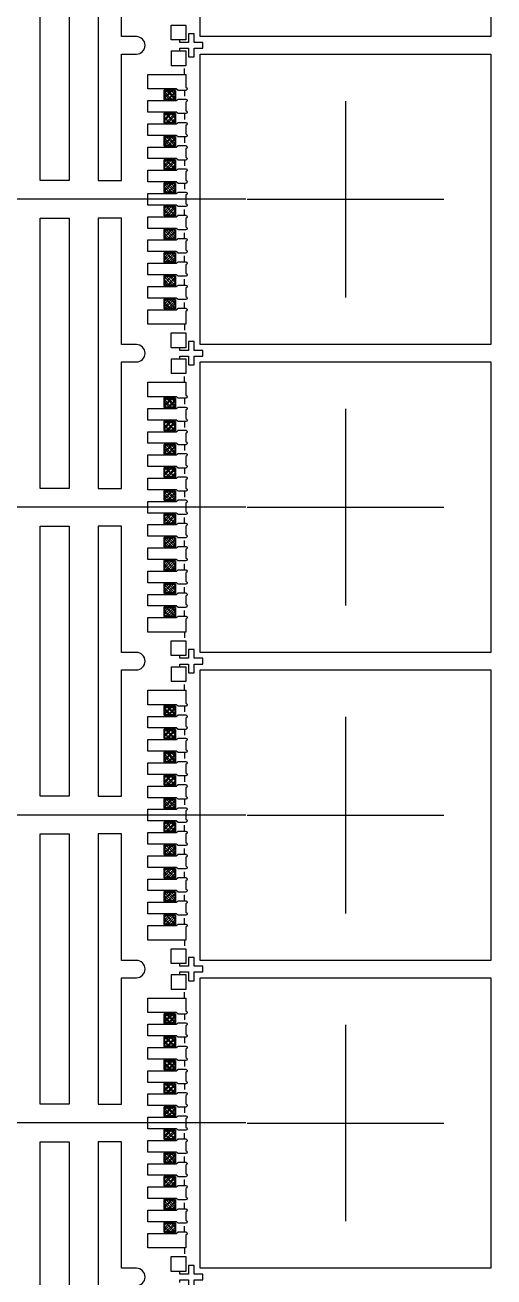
# Model space of a CAD drawing. Extents: x -140 to 3541, y -503 to -95.
# Drawn here: x 3205.05 to 3213.12, y -317.21 to -295.66 of the extents above; entities that cross this region are included whole.
import ezdxf

# ---------------------------------------------------------------- set-up
doc = ezdxf.new("R2010")
doc.units = 0
doc.header["$LTSCALE"] = 5
doc.header["$MEASUREMENT"] = 0
doc.header["$PDMODE"] = 3
doc.linetypes.add('CENTER', pattern=[2, 1.25, -0.25, 0.25, -0.25])
doc.linetypes.add('HIDDEN', pattern=[0.375, 0.25, -0.125])
doc.layers.get('0').update_dxf_attribs({"linetype": 'CONTINUOUS'})
doc.layers.get('Defpoints').update_dxf_attribs({"linetype": 'CONTINUOUS'})
for name, color, linetype in [('1', 7, 'CONTINUOUS'), ('1D', 4, 'CONTINUOUS'), ('center', 1, 'CONTINUOUS'), ('ETCH', 4, 'CONTINUOUS'), ('PKG', 2, 'CONTINUOUS'), ('PLATING', 3, 'CONTINUOUS'), ('标注', 4, 'CONTINUOUS')]:
    doc.layers.add(name, color=color, linetype=linetype)
doc.layers.add('标注线', color=3, linetype='CONTINUOUS', lineweight=18)
doc.styles.add('SIMPLEX', font='SIMPLEX')
doc.styles.add('宋体', font='')
doc.styles.get('宋体').set_extended_font_data('SimSun')
doc.dimstyles.new('副本Standard', dxfattribs={"dimtxt": 0.05, "dimasz": 0.05, "dimexe": 0.07, "dimexo": 0.07, "dimgap": 0.07, "dimtad": 1, "dimzin": 1, "dimdsep": 46, "dimtxsty": 'SIMPLEX', "dimcen": 0.1, "dimclrd": 256, "dimclre": 256, "dimclrt": 256, "dimadec": 0, "dimazin": 0, "dimtfac": 1, "dimtofl": 0, "dimtmove": 0, "dimatfit": 0, "dimfxl": 1, "dimlwd": -1, "dimlwe": -1, "dimarcsym": 0})

# ---------------------------------------------------------------- blocks, each defined once
blk = doc.blocks.new('*D93')
at = {"layer": 'Defpoints', "color": 0}
for p in [(3204.821, -274.423), (3198.555, -298.661), (3208.874, -298.661)]:
    blk.add_point(p, dxfattribs=at)
at = {"layer": '标注', "lineweight": 0}
blk.add_line((3208.849, -298.661), (3198.555, -298.661), dxfattribs=at)
at = {"layer": '标注', "lineweight": 0, "insert": (3196.438, -298.661), "char_height": 1, "attachment_point": 5, "style": '宋体'}
blk.add_mtext('24.238', dxfattribs=at)
blk = doc.blocks.new('*D94')
at = {"layer": 'Defpoints', "color": 0}
for p in [(3204.821, -274.423), (3198.555, -303.961), (3208.874, -303.961)]:
    blk.add_point(p, dxfattribs=at)
at = {"layer": '标注', "lineweight": 0}
blk.add_line((3208.849, -303.961), (3198.555, -303.961), dxfattribs=at)
at = {"layer": '标注', "lineweight": 0, "insert": (3196.438, -303.961), "char_height": 1, "attachment_point": 5, "style": '宋体'}
blk.add_mtext('29.538', dxfattribs=at)
blk = doc.blocks.new('*D95')
at = {"layer": 'Defpoints', "color": 0}
for p in [(3204.821, -274.423), (3198.555, -309.261), (3208.874, -309.261)]:
    blk.add_point(p, dxfattribs=at)
at = {"layer": '标注', "lineweight": 0}
blk.add_line((3208.849, -309.261), (3198.555, -309.261), dxfattribs=at)
at = {"layer": '标注', "lineweight": 0, "insert": (3196.444, -309.261), "char_height": 1, "attachment_point": 5, "style": '宋体'}
blk.add_mtext('34.838', dxfattribs=at)
blk = doc.blocks.new('*D96')
at = {"layer": 'Defpoints', "color": 0}
for p in [(3204.821, -274.423), (3198.555, -314.561), (3208.874, -314.561)]:
    blk.add_point(p, dxfattribs=at)
at = {"layer": '标注', "lineweight": 0}
blk.add_line((3208.849, -314.561), (3198.555, -314.561), dxfattribs=at)
at = {"layer": '标注', "lineweight": 0, "insert": (3196.427, -314.561), "char_height": 1, "attachment_point": 5, "style": '宋体'}
blk.add_mtext('40.138', dxfattribs=at)
blk = doc.blocks.new('*D97')
at = {"layer": 'Defpoints', "color": 0}
for p in [(3204.821, -274.423), (3198.555, -319.861), (3208.874, -319.861)]:
    blk.add_point(p, dxfattribs=at)
at = {"layer": '标注', "lineweight": 0}
blk.add_line((3208.849, -319.861), (3198.555, -319.861), dxfattribs=at)
at = {"layer": '标注', "lineweight": 0, "insert": (3196.427, -319.861), "char_height": 1, "attachment_point": 5, "style": '宋体'}
blk.add_mtext('45.438', dxfattribs=at)
blk = doc.blocks.new('*D98')
at = {"layer": 'Defpoints', "color": 0}
for p in [(3204.821, -274.423), (3198.555, -325.161), (3208.874, -325.161)]:
    blk.add_point(p, dxfattribs=at)
at = {"layer": '标注', "lineweight": 0}
blk.add_line((3208.849, -325.161), (3198.555, -325.161), dxfattribs=at)
at = {"layer": '标注', "lineweight": 0, "insert": (3196.444, -325.161), "char_height": 1, "attachment_point": 5, "style": '宋体'}
blk.add_mtext('50.738', dxfattribs=at)
blk = doc.blocks.new('*D99')
at = {"layer": 'Defpoints', "color": 0}
for p in [(3204.821, -274.423), (3198.555, -330.461), (3208.874, -330.461)]:
    blk.add_point(p, dxfattribs=at)
at = {"layer": '标注', "lineweight": 0}
blk.add_line((3208.849, -330.461), (3198.555, -330.461), dxfattribs=at)
at = {"layer": '标注', "lineweight": 0, "insert": (3196.444, -330.461), "char_height": 1, "attachment_point": 5, "style": '宋体'}
blk.add_mtext('56.038', dxfattribs=at)
blk = doc.blocks.new('*D110')
at = {"layer": 'Defpoints', "color": 0}
for p in [(3239.564, -274.423), (3204.814, -346.911), (3206.996, -355.134)]:
    blk.add_point(p, dxfattribs=at)
at = {"layer": '标注', "lineweight": 0}
for p, q in [((3204.814, -346.936), (3204.814, -351.134)), ((3204.814, -351.134), (3206.996, -353.134)), ((3206.996, -353.134), (3206.996, -355.134))]:
    blk.add_line(p, q, dxfattribs=at)
at = {"layer": '标注', "lineweight": 0, "insert": (3206.996, -357.251), "char_height": 1, "attachment_point": 5, "rotation": 90, "style": '宋体'}
blk.add_mtext('34.750', dxfattribs=at)
blk = doc.blocks.new('*D131')
at = {"layer": 'Defpoints', "color": 0}
for p in [(3204.821, -274.423), (3198.555, -349.399), (3232.802, -349.399)]:
    blk.add_point(p, dxfattribs=at)
at = {"layer": '标注', "lineweight": 0}
blk.add_line((3232.777, -349.399), (3198.555, -349.399), dxfattribs=at)
at = {"layer": '标注', "lineweight": 0, "insert": (3196.441, -349.399), "char_height": 1, "attachment_point": 5, "style": '宋体'}
blk.add_mtext('74.976', dxfattribs=at)
blk = doc.blocks.new('*D132')
at = {"layer": 'Defpoints', "color": 0}
for p in [(3204.821, -274.423), (3198.555, -335.761), (3208.874, -335.761)]:
    blk.add_point(p, dxfattribs=at)
at = {"layer": '标注', "lineweight": 0}
blk.add_line((3208.849, -335.761), (3198.555, -335.761), dxfattribs=at)
at = {"layer": '标注', "lineweight": 0, "insert": (3196.436, -335.761), "char_height": 1, "attachment_point": 5, "style": '宋体'}
blk.add_mtext('61.338', dxfattribs=at)
blk = doc.blocks.new('*U152')
at = {"layer": '标注线'}
h = blk.add_hatch(dxfattribs=at)
h.set_pattern_fill('ANSI37', color=256, scale=0.5)
h.set_pattern_definition([(45, (-3340.25684, 269.03637), (-0.0441941738, 0.0441941738), []), (135, (-3340.25684, 269.03637), (-0.0441941738, -0.0441941738), [])])
h.paths.add_polyline_path([(-0.075, -0.1), (-0.075, 0.1), (0.075, 0.1), (0.075, -0.1)])
at = {"layer": 'PLATING'}
blk.add_lwpolyline([(0.075, 0.1), (0.075, -0.1), (-0.075, -0.1), (-0.075, 0.1)], close=True, dxfattribs=at)
blk = doc.blocks.new('*U153')
at = {"layer": 'ETCH', "color": 0, "linetype": 'ByBlock', "lineweight": -2}
for p in [(0, 0), (0.4, 0), (0.8, 0), (1.2, 0), (1.6, 0), (2, 0), (2.4, 0), (2.8, 0), (3.2, 0), (3.6, 0)]:
    blk.add_blockref('*U152', p, dxfattribs=at)

msp = doc.modelspace()

# ---------------------------------------------------------------- hatches: boundary and pattern name
at = {"layer": '标注线', "lineweight": 0}
h = msp.add_hatch(dxfattribs=at)
h.set_pattern_fill('ANSI37', color=256, scale=0.5, angle=90)
h.set_pattern_definition([(45, (3476.58071, -3637.11819), (0.0441941738, -0.0441941738), []), (315, (3476.58071, -3637.11819), (-0.0441941738, -0.0441941738), [])])
h.paths.add_polyline_path([(3207.44434, -296.78635), (3207.44434, -296.93635), (3207.64434, -296.93635), (3207.64434, -296.78635)])
h = msp.add_hatch(dxfattribs=at)
h.set_pattern_fill('ANSI37', color=256, scale=0.5, angle=90)
h.set_pattern_definition([(45, (3476.58071, -3637.51819), (0.0441941738, -0.0441941738), []), (315, (3476.58071, -3637.51819), (-0.0441941738, -0.0441941738), [])])
h.paths.add_polyline_path([(3207.44434, -297.18635), (3207.44434, -297.33635), (3207.64434, -297.33635), (3207.64434, -297.18635)])
h = msp.add_hatch(dxfattribs=at)
h.set_pattern_fill('ANSI37', color=256, scale=0.5, angle=90)
h.set_pattern_definition([(45, (3476.58071, -3637.91819), (0.0441941738, -0.0441941738), []), (315, (3476.58071, -3637.91819), (-0.0441941738, -0.0441941738), [])])
h.paths.add_polyline_path([(3207.44434, -297.58635), (3207.44434, -297.73635), (3207.64434, -297.73635), (3207.64434, -297.58635)])
h = msp.add_hatch(dxfattribs=at)
h.set_pattern_fill('ANSI37', color=256, scale=0.5, angle=90)
h.set_pattern_definition([(45, (3476.58071, -3638.31819), (0.0441941738, -0.0441941738), []), (315, (3476.58071, -3638.31819), (-0.0441941738, -0.0441941738), [])])
h.paths.add_polyline_path([(3207.44434, -297.98635), (3207.44434, -298.13635), (3207.64434, -298.13635), (3207.64434, -297.98635)])
h = msp.add_hatch(dxfattribs=at)
h.set_pattern_fill('ANSI37', color=256, scale=0.5, angle=90)
h.set_pattern_definition([(45, (3476.58071, -3638.71819), (0.0441941738, -0.0441941738), []), (315, (3476.58071, -3638.71819), (-0.0441941738, -0.0441941738), [])])
h.paths.add_polyline_path([(3207.44434, -298.38635), (3207.44434, -298.53635), (3207.64434, -298.53635), (3207.64434, -298.38635)])
h = msp.add_hatch(dxfattribs=at)
h.set_pattern_fill('ANSI37', color=256, scale=0.5, angle=90)
h.set_pattern_definition([(45, (3476.58071, -3639.11819), (0.0441941738, -0.0441941738), []), (315, (3476.58071, -3639.11819), (-0.0441941738, -0.0441941738), [])])
h.paths.add_polyline_path([(3207.44434, -298.78635), (3207.44434, -298.93635), (3207.64434, -298.93635), (3207.64434, -298.78635)])
h = msp.add_hatch(dxfattribs=at)
h.set_pattern_fill('ANSI37', color=256, scale=0.5, angle=90)
h.set_pattern_definition([(45, (3476.58071, -3639.51819), (0.0441941738, -0.0441941738), []), (315, (3476.58071, -3639.51819), (-0.0441941738, -0.0441941738), [])])
h.paths.add_polyline_path([(3207.44434, -299.18635), (3207.44434, -299.33635), (3207.64434, -299.33635), (3207.64434, -299.18635)])
h = msp.add_hatch(dxfattribs=at)
h.set_pattern_fill('ANSI37', color=256, scale=0.5, angle=90)
h.set_pattern_definition([(45, (3476.58071, -3639.91819), (0.0441941738, -0.0441941738), []), (315, (3476.58071, -3639.91819), (-0.0441941738, -0.0441941738), [])])
h.paths.add_polyline_path([(3207.44434, -299.58635), (3207.44434, -299.73635), (3207.64434, -299.73635), (3207.64434, -299.58635)])
h = msp.add_hatch(dxfattribs=at)
h.set_pattern_fill('ANSI37', color=256, scale=0.5, angle=90)
h.set_pattern_definition([(45, (3476.58071, -3640.31819), (0.0441941738, -0.0441941738), []), (315, (3476.58071, -3640.31819), (-0.0441941738, -0.0441941738), [])])
h.paths.add_polyline_path([(3207.44434, -299.98635), (3207.44434, -300.13635), (3207.64434, -300.13635), (3207.64434, -299.98635)])
h = msp.add_hatch(dxfattribs=at)
h.set_pattern_fill('ANSI37', color=256, scale=0.5, angle=90)
h.set_pattern_definition([(45, (3476.58071, -3640.71819), (0.0441941738, -0.0441941738), []), (315, (3476.58071, -3640.71819), (-0.0441941738, -0.0441941738), [])])
h.paths.add_polyline_path([(3207.44434, -300.38635), (3207.44434, -300.53635), (3207.64434, -300.53635), (3207.64434, -300.38635)])
h = msp.add_hatch(dxfattribs=at)
h.set_pattern_fill('ANSI37', color=256, scale=0.5, angle=90)
h.set_pattern_definition([(45, (3476.58071, -3642.41819), (0.0441941738, -0.0441941738), []), (315, (3476.58071, -3642.41819), (-0.0441941738, -0.0441941738), [])])
h.paths.add_polyline_path([(3207.44434, -302.08635), (3207.44434, -302.23635), (3207.64434, -302.23635), (3207.64434, -302.08635)])
h = msp.add_hatch(dxfattribs=at)
h.set_pattern_fill('ANSI37', color=256, scale=0.5, angle=90)
h.set_pattern_definition([(45, (3476.58071, -3642.81819), (0.0441941738, -0.0441941738), []), (315, (3476.58071, -3642.81819), (-0.0441941738, -0.0441941738), [])])
h.paths.add_polyline_path([(3207.44434, -302.48635), (3207.44434, -302.63635), (3207.64434, -302.63635), (3207.64434, -302.48635)])
h = msp.add_hatch(dxfattribs=at)
h.set_pattern_fill('ANSI37', color=256, scale=0.5, angle=90)
h.set_pattern_definition([(45, (3476.58071, -3643.21819), (0.0441941738, -0.0441941738), []), (315, (3476.58071, -3643.21819), (-0.0441941738, -0.0441941738), [])])
h.paths.add_polyline_path([(3207.44434, -302.88635), (3207.44434, -303.03635), (3207.64434, -303.03635), (3207.64434, -302.88635)])
h = msp.add_hatch(dxfattribs=at)
h.set_pattern_fill('ANSI37', color=256, scale=0.5, angle=90)
h.set_pattern_definition([(45, (3476.58071, -3643.61819), (0.0441941738, -0.0441941738), []), (315, (3476.58071, -3643.61819), (-0.0441941738, -0.0441941738), [])])
h.paths.add_polyline_path([(3207.44434, -303.28635), (3207.44434, -303.43635), (3207.64434, -303.43635), (3207.64434, -303.28635)])
h = msp.add_hatch(dxfattribs=at)
h.set_pattern_fill('ANSI37', color=256, scale=0.5, angle=90)
h.set_pattern_definition([(45, (3476.58071, -3644.01819), (0.0441941738, -0.0441941738), []), (315, (3476.58071, -3644.01819), (-0.0441941738, -0.0441941738), [])])
h.paths.add_polyline_path([(3207.44434, -303.68635), (3207.44434, -303.83635), (3207.64434, -303.83635), (3207.64434, -303.68635)])
h = msp.add_hatch(dxfattribs=at)
h.set_pattern_fill('ANSI37', color=256, scale=0.5, angle=90)
h.set_pattern_definition([(45, (3476.58071, -3644.41819), (0.0441941738, -0.0441941738), []), (315, (3476.58071, -3644.41819), (-0.0441941738, -0.0441941738), [])])
h.paths.add_polyline_path([(3207.44434, -304.08635), (3207.44434, -304.23635), (3207.64434, -304.23635), (3207.64434, -304.08635)])
h = msp.add_hatch(dxfattribs=at)
h.set_pattern_fill('ANSI37', color=256, scale=0.5, angle=90)
h.set_pattern_definition([(45, (3476.58071, -3644.81819), (0.0441941738, -0.0441941738), []), (315, (3476.58071, -3644.81819), (-0.0441941738, -0.0441941738), [])])
h.paths.add_polyline_path([(3207.44434, -304.48635), (3207.44434, -304.63635), (3207.64434, -304.63635), (3207.64434, -304.48635)])
h = msp.add_hatch(dxfattribs=at)
h.set_pattern_fill('ANSI37', color=256, scale=0.5, angle=90)
h.set_pattern_definition([(45, (3476.58071, -3645.21819), (0.0441941738, -0.0441941738), []), (315, (3476.58071, -3645.21819), (-0.0441941738, -0.0441941738), [])])
h.paths.add_polyline_path([(3207.44434, -304.88635), (3207.44434, -305.03635), (3207.64434, -305.03635), (3207.64434, -304.88635)])
h = msp.add_hatch(dxfattribs=at)
h.set_pattern_fill('ANSI37', color=256, scale=0.5, angle=90)
h.set_pattern_definition([(45, (3476.58071, -3645.61819), (0.0441941738, -0.0441941738), []), (315, (3476.58071, -3645.61819), (-0.0441941738, -0.0441941738), [])])
h.paths.add_polyline_path([(3207.44434, -305.28635), (3207.44434, -305.43635), (3207.64434, -305.43635), (3207.64434, -305.28635)])
h = msp.add_hatch(dxfattribs=at)
h.set_pattern_fill('ANSI37', color=256, scale=0.5, angle=90)
h.set_pattern_definition([(45, (3476.58071, -3646.01819), (0.0441941738, -0.0441941738), []), (315, (3476.58071, -3646.01819), (-0.0441941738, -0.0441941738), [])])
h.paths.add_polyline_path([(3207.44434, -305.68635), (3207.44434, -305.83635), (3207.64434, -305.83635), (3207.64434, -305.68635)])
h = msp.add_hatch(dxfattribs=at)
h.set_pattern_fill('ANSI37', color=256, scale=0.5, angle=90)
h.set_pattern_definition([(45, (3476.58071, -3647.71819), (0.0441941738, -0.0441941738), []), (315, (3476.58071, -3647.71819), (-0.0441941738, -0.0441941738), [])])
h.paths.add_polyline_path([(3207.44434, -307.38635), (3207.44434, -307.53635), (3207.64434, -307.53635), (3207.64434, -307.38635)])
h = msp.add_hatch(dxfattribs=at)
h.set_pattern_fill('ANSI37', color=256, scale=0.5, angle=90)
h.set_pattern_definition([(45, (3476.58071, -3648.11819), (0.0441941738, -0.0441941738), []), (315, (3476.58071, -3648.11819), (-0.0441941738, -0.0441941738), [])])
h.paths.add_polyline_path([(3207.44434, -307.78635), (3207.44434, -307.93635), (3207.64434, -307.93635), (3207.64434, -307.78635)])
h = msp.add_hatch(dxfattribs=at)
h.set_pattern_fill('ANSI37', color=256, scale=0.5, angle=90)
h.set_pattern_definition([(45, (3476.58071, -3648.51819), (0.0441941738, -0.0441941738), []), (315, (3476.58071, -3648.51819), (-0.0441941738, -0.0441941738), [])])
h.paths.add_polyline_path([(3207.44434, -308.18635), (3207.44434, -308.33635), (3207.64434, -308.33635), (3207.64434, -308.18635)])
h = msp.add_hatch(dxfattribs=at)
h.set_pattern_fill('ANSI37', color=256, scale=0.5, angle=90)
h.set_pattern_definition([(45, (3476.58071, -3648.91819), (0.0441941738, -0.0441941738), []), (315, (3476.58071, -3648.91819), (-0.0441941738, -0.0441941738), [])])
h.paths.add_polyline_path([(3207.44434, -308.58635), (3207.44434, -308.73635), (3207.64434, -308.73635), (3207.64434, -308.58635)])
h = msp.add_hatch(dxfattribs=at)
h.set_pattern_fill('ANSI37', color=256, scale=0.5, angle=90)
h.set_pattern_definition([(45, (3476.58071, -3649.31819), (0.0441941738, -0.0441941738), []), (315, (3476.58071, -3649.31819), (-0.0441941738, -0.0441941738), [])])
h.paths.add_polyline_path([(3207.44434, -308.98635), (3207.44434, -309.13635), (3207.64434, -309.13635), (3207.64434, -308.98635)])
h = msp.add_hatch(dxfattribs=at)
h.set_pattern_fill('ANSI37', color=256, scale=0.5, angle=90)
h.set_pattern_definition([(45, (3476.58071, -3649.71819), (0.0441941738, -0.0441941738), []), (315, (3476.58071, -3649.71819), (-0.0441941738, -0.0441941738), [])])
h.paths.add_polyline_path([(3207.44434, -309.38635), (3207.44434, -309.53635), (3207.64434, -309.53635), (3207.64434, -309.38635)])
h = msp.add_hatch(dxfattribs=at)
h.set_pattern_fill('ANSI37', color=256, scale=0.5, angle=90)
h.set_pattern_definition([(45, (3476.58071, -3650.11819), (0.0441941738, -0.0441941738), []), (315, (3476.58071, -3650.11819), (-0.0441941738, -0.0441941738), [])])
h.paths.add_polyline_path([(3207.44434, -309.78635), (3207.44434, -309.93635), (3207.64434, -309.93635), (3207.64434, -309.78635)])
h = msp.add_hatch(dxfattribs=at)
h.set_pattern_fill('ANSI37', color=256, scale=0.5, angle=90)
h.set_pattern_definition([(45, (3476.58071, -3650.51819), (0.0441941738, -0.0441941738), []), (315, (3476.58071, -3650.51819), (-0.0441941738, -0.0441941738), [])])
h.paths.add_polyline_path([(3207.44434, -310.18635), (3207.44434, -310.33635), (3207.64434, -310.33635), (3207.64434, -310.18635)])
h = msp.add_hatch(dxfattribs=at)
h.set_pattern_fill('ANSI37', color=256, scale=0.5, angle=90)
h.set_pattern_definition([(45, (3476.58071, -3650.91819), (0.0441941738, -0.0441941738), []), (315, (3476.58071, -3650.91819), (-0.0441941738, -0.0441941738), [])])
h.paths.add_polyline_path([(3207.44434, -310.58635), (3207.44434, -310.73635), (3207.64434, -310.73635), (3207.64434, -310.58635)])
h = msp.add_hatch(dxfattribs=at)
h.set_pattern_fill('ANSI37', color=256, scale=0.5, angle=90)
h.set_pattern_definition([(45, (3476.58071, -3651.31819), (0.0441941738, -0.0441941738), []), (315, (3476.58071, -3651.31819), (-0.0441941738, -0.0441941738), [])])
h.paths.add_polyline_path([(3207.44434, -310.98635), (3207.44434, -311.13635), (3207.64434, -311.13635), (3207.64434, -310.98635)])
h = msp.add_hatch(dxfattribs=at)
h.set_pattern_fill('ANSI37', color=256, scale=0.5, angle=90)
h.set_pattern_definition([(45, (3476.58071, -3653.01819), (0.0441941738, -0.0441941738), []), (315, (3476.58071, -3653.01819), (-0.0441941738, -0.0441941738), [])])
h.paths.add_polyline_path([(3207.44434, -312.68635), (3207.44434, -312.83635), (3207.64434, -312.83635), (3207.64434, -312.68635)])
h = msp.add_hatch(dxfattribs=at)
h.set_pattern_fill('ANSI37', color=256, scale=0.5, angle=90)
h.set_pattern_definition([(45, (3476.58071, -3653.41819), (0.0441941738, -0.0441941738), []), (315, (3476.58071, -3653.41819), (-0.0441941738, -0.0441941738), [])])
h.paths.add_polyline_path([(3207.44434, -313.08635), (3207.44434, -313.23635), (3207.64434, -313.23635), (3207.64434, -313.08635)])
h = msp.add_hatch(dxfattribs=at)
h.set_pattern_fill('ANSI37', color=256, scale=0.5, angle=90)
h.set_pattern_definition([(45, (3476.58071, -3653.81819), (0.0441941738, -0.0441941738), []), (315, (3476.58071, -3653.81819), (-0.0441941738, -0.0441941738), [])])
h.paths.add_polyline_path([(3207.44434, -313.48635), (3207.44434, -313.63635), (3207.64434, -313.63635), (3207.64434, -313.48635)])
h = msp.add_hatch(dxfattribs=at)
h.set_pattern_fill('ANSI37', color=256, scale=0.5, angle=90)
h.set_pattern_definition([(45, (3476.58071, -3654.21819), (0.0441941738, -0.0441941738), []), (315, (3476.58071, -3654.21819), (-0.0441941738, -0.0441941738), [])])
h.paths.add_polyline_path([(3207.44434, -313.88635), (3207.44434, -314.03635), (3207.64434, -314.03635), (3207.64434, -313.88635)])
h = msp.add_hatch(dxfattribs=at)
h.set_pattern_fill('ANSI37', color=256, scale=0.5, angle=90)
h.set_pattern_definition([(45, (3476.58071, -3654.61819), (0.0441941738, -0.0441941738), []), (315, (3476.58071, -3654.61819), (-0.0441941738, -0.0441941738), [])])
h.paths.add_polyline_path([(3207.44434, -314.28635), (3207.44434, -314.43635), (3207.64434, -314.43635), (3207.64434, -314.28635)])
h = msp.add_hatch(dxfattribs=at)
h.set_pattern_fill('ANSI37', color=256, scale=0.5, angle=90)
h.set_pattern_definition([(45, (3476.58071, -3655.01819), (0.0441941738, -0.0441941738), []), (315, (3476.58071, -3655.01819), (-0.0441941738, -0.0441941738), [])])
h.paths.add_polyline_path([(3207.44434, -314.68635), (3207.44434, -314.83635), (3207.64434, -314.83635), (3207.64434, -314.68635)])
h = msp.add_hatch(dxfattribs=at)
h.set_pattern_fill('ANSI37', color=256, scale=0.5, angle=90)
h.set_pattern_definition([(45, (3476.58071, -3655.41819), (0.0441941738, -0.0441941738), []), (315, (3476.58071, -3655.41819), (-0.0441941738, -0.0441941738), [])])
h.paths.add_polyline_path([(3207.44434, -315.08635), (3207.44434, -315.23635), (3207.64434, -315.23635), (3207.64434, -315.08635)])
h = msp.add_hatch(dxfattribs=at)
h.set_pattern_fill('ANSI37', color=256, scale=0.5, angle=90)
h.set_pattern_definition([(45, (3476.58071, -3655.81819), (0.0441941738, -0.0441941738), []), (315, (3476.58071, -3655.81819), (-0.0441941738, -0.0441941738), [])])
h.paths.add_polyline_path([(3207.44434, -315.48635), (3207.44434, -315.63635), (3207.64434, -315.63635), (3207.64434, -315.48635)])
h = msp.add_hatch(dxfattribs=at)
h.set_pattern_fill('ANSI37', color=256, scale=0.5, angle=90)
h.set_pattern_definition([(45, (3476.58071, -3656.21819), (0.0441941738, -0.0441941738), []), (315, (3476.58071, -3656.21819), (-0.0441941738, -0.0441941738), [])])
h.paths.add_polyline_path([(3207.44434, -315.88635), (3207.44434, -316.03635), (3207.64434, -316.03635), (3207.64434, -315.88635)])
h = msp.add_hatch(dxfattribs=at)
h.set_pattern_fill('ANSI37', color=256, scale=0.5, angle=90)
h.set_pattern_definition([(45, (3476.58071, -3656.61819), (0.0441941738, -0.0441941738), []), (315, (3476.58071, -3656.61819), (-0.0441941738, -0.0441941738), [])])
h.paths.add_polyline_path([(3207.44434, -316.28635), (3207.44434, -316.43635), (3207.64434, -316.43635), (3207.64434, -316.28635)])

# ---------------------------------------------------------------- linework, layer by layer
at = {"lineweight": 0}
for points in [[(3205.31434, -293.68635), (3205.81434, -293.68635), (3205.81434, -298.33635), (3205.31434, -298.33635)], [(3205.31434, -298.98635), (3205.81434, -298.98635), (3205.81434, -303.63635), (3205.31434, -303.63635)], [(3205.31434, -304.28635), (3205.81434, -304.28635), (3205.81434, -308.93635), (3205.31434, -308.93635)], [(3205.31434, -309.58635), (3205.81434, -309.58635), (3205.81434, -314.23635), (3205.31434, -314.23635)], [(3205.31434, -314.88635), (3205.81434, -314.88635), (3205.81434, -319.53635), (3205.31434, -319.53635)]]:
    msp.add_lwpolyline(points, close=True, dxfattribs=at)
for points in [[(3206.96934, -296.16135, 1), (3206.96934, -295.86135), (3206.71434, -295.86135), (3206.71434, -293.68635), (3206.31434, -293.68635), (3206.31434, -298.33635), (3206.71434, -298.33635), (3206.71434, -296.16135)], [(3206.96934, -301.46135, 1), (3206.96934, -301.16135), (3206.71434, -301.16135), (3206.71434, -298.98635), (3206.31434, -298.98635), (3206.31434, -303.63635), (3206.71434, -303.63635), (3206.71434, -301.46135)], [(3206.96934, -306.76135, 1), (3206.96934, -306.46135), (3206.71434, -306.46135), (3206.71434, -304.28635), (3206.31434, -304.28635), (3206.31434, -308.93635), (3206.71434, -308.93635), (3206.71434, -306.76135)], [(3206.96934, -312.06135, 1), (3206.96934, -311.76135), (3206.71434, -311.76135), (3206.71434, -309.58635), (3206.31434, -309.58635), (3206.31434, -314.23635), (3206.71434, -314.23635), (3206.71434, -312.06135)], [(3206.96934, -317.36135, 1), (3206.96934, -317.06135), (3206.71434, -317.06135), (3206.71434, -314.88635), (3206.31434, -314.88635), (3206.31434, -319.53635), (3206.71434, -319.53635), (3206.71434, -317.36135)]]:
    msp.add_lwpolyline(points, format="xyb", close=True, dxfattribs=at)
at = {"layer": '1', "linetype": 'Continuous', "lineweight": 0}
for p, q in [((3207.56434, -295.91635), (3207.56434, -295.66135)), ((3207.56434, -296.10635), (3207.56434, -296.36135)), ((3207.56434, -301.21635), (3207.56434, -300.96135)), ((3207.56434, -301.40635), (3207.56434, -301.66135)), ((3207.56434, -306.51635), (3207.56434, -306.26135)), ((3207.56434, -306.70635), (3207.56434, -306.96135)), ((3207.56434, -311.81635), (3207.56434, -311.56135)), ((3207.56434, -312.00635), (3207.56434, -312.26135)), ((3207.56434, -317.11635), (3207.56434, -316.86135))]:
    msp.add_line(p, q, dxfattribs=at)
at = {"layer": '1', "lineweight": 0}
for points in [[(3207.56434, -295.66135), (3207.81934, -295.66135), (3207.81934, -295.91635), (3207.56434, -295.91635)], [(3207.56434, -296.10635), (3207.81934, -296.10635), (3207.81934, -296.36135), (3207.56434, -296.36135)], [(3207.56434, -300.96135), (3207.81934, -300.96135), (3207.81934, -301.21635), (3207.56434, -301.21635)], [(3207.56434, -301.40635), (3207.81934, -301.40635), (3207.81934, -301.66135), (3207.56434, -301.66135)], [(3207.56434, -306.26135), (3207.81934, -306.26135), (3207.81934, -306.51635), (3207.56434, -306.51635)], [(3207.56434, -306.70635), (3207.81934, -306.70635), (3207.81934, -306.96135), (3207.56434, -306.96135)], [(3207.56434, -311.56135), (3207.81934, -311.56135), (3207.81934, -311.81635), (3207.56434, -311.81635)], [(3207.56434, -312.00635), (3207.81934, -312.00635), (3207.81934, -312.26135), (3207.56434, -312.26135)], [(3207.56434, -316.86135), (3207.81934, -316.86135), (3207.81934, -317.11635), (3207.56434, -317.11635)]]:
    msp.add_lwpolyline(points, dxfattribs=at)
at = {"layer": '1', "linetype": 'Continuous', "lineweight": 0}
for points in [[(3207.16434, -296.51135), (3207.81934, -296.51135), (3207.81934, -296.73649, -0.92662528), (3207.81934, -296.78635), (3207.68934, -296.78635), (3207.65184, -296.76135), (3207.16434, -296.76135)], [(3207.16434, -297.36135), (3207.65184, -297.36135), (3207.68934, -297.33635), (3207.81934, -297.33635, -0.92662528), (3207.81934, -297.3862), (3207.81934, -297.53649, -0.92662528), (3207.81934, -297.58635), (3207.68934, -297.58635), (3207.65184, -297.56135), (3207.16434, -297.56135)], [(3207.16434, -297.76135), (3207.65184, -297.76135), (3207.68934, -297.73635), (3207.81934, -297.73635, -0.92662528), (3207.81934, -297.7862), (3207.81934, -297.93649, -0.92662528), (3207.81934, -297.98635), (3207.68934, -297.98635), (3207.65184, -297.96135), (3207.16434, -297.96135)], [(3207.16434, -298.16135), (3207.65184, -298.16135), (3207.68934, -298.13635), (3207.81934, -298.13635, -0.92662528), (3207.81934, -298.1862), (3207.81934, -298.33649, -0.92662528), (3207.81934, -298.38635), (3207.68934, -298.38635), (3207.65184, -298.36135), (3207.16434, -298.36135)], [(3207.16434, -298.56135), (3207.65184, -298.56135), (3207.68934, -298.53635), (3207.81934, -298.53635, -0.92662528), (3207.81934, -298.5862), (3207.81934, -298.73649, -0.92662528), (3207.81934, -298.78635), (3207.68934, -298.78635), (3207.65184, -298.76135), (3207.16434, -298.76135)], [(3207.16434, -299.36135), (3207.65184, -299.36135), (3207.68934, -299.33635), (3207.81934, -299.33635, -0.92662528), (3207.81934, -299.3862), (3207.81934, -299.53649, -0.92662528), (3207.81934, -299.58635), (3207.68934, -299.58635), (3207.65184, -299.56135), (3207.16434, -299.56135)], [(3207.16434, -299.76135), (3207.65184, -299.76135), (3207.68934, -299.73635), (3207.81934, -299.73635, -0.92662528), (3207.81934, -299.7862), (3207.81934, -299.93649, -0.92662528), (3207.81934, -299.98635), (3207.68934, -299.98635), (3207.65184, -299.96135), (3207.16434, -299.96135), (3207.16434, -299.78638)], [(3207.68934, -300.13635), (3207.81934, -300.13635, -0.92662528), (3207.81934, -300.1862), (3207.81934, -300.33649, -0.92662528), (3207.81934, -300.38635), (3207.68934, -300.38635), (3207.65184, -300.36135), (3207.16434, -300.36135), (3207.16434, -300.16135), (3207.65184, -300.16135)], [(3207.16434, -300.81135), (3207.16434, -300.56135), (3207.65184, -300.56135), (3207.68934, -300.53635), (3207.81934, -300.53635, -0.92662528), (3207.81934, -300.5862), (3207.81934, -300.81135)], [(3207.16434, -301.81135), (3207.81934, -301.81135), (3207.81934, -302.03649, -0.92662528), (3207.81934, -302.08635), (3207.68934, -302.08635), (3207.65184, -302.06135), (3207.16434, -302.06135)], [(3207.16434, -302.66135), (3207.65184, -302.66135), (3207.68934, -302.63635), (3207.81934, -302.63635, -0.92662528), (3207.81934, -302.6862), (3207.81934, -302.83649, -0.92662528), (3207.81934, -302.88635), (3207.68934, -302.88635), (3207.65184, -302.86135), (3207.16434, -302.86135)], [(3207.16434, -303.06135), (3207.65184, -303.06135), (3207.68934, -303.03635), (3207.81934, -303.03635, -0.92662528), (3207.81934, -303.0862), (3207.81934, -303.23649, -0.92662528), (3207.81934, -303.28635), (3207.68934, -303.28635), (3207.65184, -303.26135), (3207.16434, -303.26135)], [(3207.16434, -303.46135), (3207.65184, -303.46135), (3207.68934, -303.43635), (3207.81934, -303.43635, -0.92662528), (3207.81934, -303.4862), (3207.81934, -303.63649, -0.92662528), (3207.81934, -303.68635), (3207.68934, -303.68635), (3207.65184, -303.66135), (3207.16434, -303.66135)], [(3207.16434, -303.86135), (3207.65184, -303.86135), (3207.68934, -303.83635), (3207.81934, -303.83635, -0.92662528), (3207.81934, -303.8862), (3207.81934, -304.03649, -0.92662528), (3207.81934, -304.08635), (3207.68934, -304.08635), (3207.65184, -304.06135), (3207.16434, -304.06135)], [(3207.16434, -304.66135), (3207.65184, -304.66135), (3207.68934, -304.63635), (3207.81934, -304.63635, -0.92662528), (3207.81934, -304.6862), (3207.81934, -304.83649, -0.92662528), (3207.81934, -304.88635), (3207.68934, -304.88635), (3207.65184, -304.86135), (3207.16434, -304.86135)], [(3207.16434, -305.06135), (3207.65184, -305.06135), (3207.68934, -305.03635), (3207.81934, -305.03635, -0.92662528), (3207.81934, -305.0862), (3207.81934, -305.23649, -0.92662528), (3207.81934, -305.28635), (3207.68934, -305.28635), (3207.65184, -305.26135), (3207.16434, -305.26135), (3207.16434, -305.08638)], [(3207.68934, -305.43635), (3207.81934, -305.43635, -0.92662528), (3207.81934, -305.4862), (3207.81934, -305.63649, -0.92662528), (3207.81934, -305.68635), (3207.68934, -305.68635), (3207.65184, -305.66135), (3207.16434, -305.66135), (3207.16434, -305.46135), (3207.65184, -305.46135)], [(3207.16434, -306.11135), (3207.16434, -305.86135), (3207.65184, -305.86135), (3207.68934, -305.83635), (3207.81934, -305.83635, -0.92662528), (3207.81934, -305.8862), (3207.81934, -306.11135)], [(3207.16434, -307.11135), (3207.81934, -307.11135), (3207.81934, -307.33649, -0.92662528), (3207.81934, -307.38635), (3207.68934, -307.38635), (3207.65184, -307.36135), (3207.16434, -307.36135)], [(3207.16434, -307.96135), (3207.65184, -307.96135), (3207.68934, -307.93635), (3207.81934, -307.93635, -0.92662528), (3207.81934, -307.9862), (3207.81934, -308.13649, -0.92662528), (3207.81934, -308.18635), (3207.68934, -308.18635), (3207.65184, -308.16135), (3207.16434, -308.16135)], [(3207.16434, -308.36135), (3207.65184, -308.36135), (3207.68934, -308.33635), (3207.81934, -308.33635, -0.92662528), (3207.81934, -308.3862), (3207.81934, -308.53649, -0.92662528), (3207.81934, -308.58635), (3207.68934, -308.58635), (3207.65184, -308.56135), (3207.16434, -308.56135)], [(3207.16434, -308.76135), (3207.65184, -308.76135), (3207.68934, -308.73635), (3207.81934, -308.73635, -0.92662528), (3207.81934, -308.7862), (3207.81934, -308.93649, -0.92662528), (3207.81934, -308.98635), (3207.68934, -308.98635), (3207.65184, -308.96135), (3207.16434, -308.96135)], [(3207.16434, -309.16135), (3207.65184, -309.16135), (3207.68934, -309.13635), (3207.81934, -309.13635, -0.92662528), (3207.81934, -309.1862), (3207.81934, -309.33649, -0.92662528), (3207.81934, -309.38635), (3207.68934, -309.38635), (3207.65184, -309.36135), (3207.16434, -309.36135)], [(3207.16434, -309.96135), (3207.65184, -309.96135), (3207.68934, -309.93635), (3207.81934, -309.93635, -0.92662528), (3207.81934, -309.9862), (3207.81934, -310.13649, -0.92662528), (3207.81934, -310.18635), (3207.68934, -310.18635), (3207.65184, -310.16135), (3207.16434, -310.16135)], [(3207.16434, -310.36135), (3207.65184, -310.36135), (3207.68934, -310.33635), (3207.81934, -310.33635, -0.92662528), (3207.81934, -310.3862), (3207.81934, -310.53649, -0.92662528), (3207.81934, -310.58635), (3207.68934, -310.58635), (3207.65184, -310.56135), (3207.16434, -310.56135), (3207.16434, -310.38638)], [(3207.68934, -310.73635), (3207.81934, -310.73635, -0.92662528), (3207.81934, -310.7862), (3207.81934, -310.93649, -0.92662528), (3207.81934, -310.98635), (3207.68934, -310.98635), (3207.65184, -310.96135), (3207.16434, -310.96135), (3207.16434, -310.76135), (3207.65184, -310.76135)], [(3207.16434, -311.41135), (3207.16434, -311.16135), (3207.65184, -311.16135), (3207.68934, -311.13635), (3207.81934, -311.13635, -0.92662528), (3207.81934, -311.1862), (3207.81934, -311.41135)], [(3207.16434, -312.41135), (3207.81934, -312.41135), (3207.81934, -312.63649, -0.92662528), (3207.81934, -312.68635), (3207.68934, -312.68635), (3207.65184, -312.66135), (3207.16434, -312.66135)], [(3207.16434, -313.26135), (3207.65184, -313.26135), (3207.68934, -313.23635), (3207.81934, -313.23635, -0.92662528), (3207.81934, -313.2862), (3207.81934, -313.43649, -0.92662528), (3207.81934, -313.48635), (3207.68934, -313.48635), (3207.65184, -313.46135), (3207.16434, -313.46135)], [(3207.16434, -313.66135), (3207.65184, -313.66135), (3207.68934, -313.63635), (3207.81934, -313.63635, -0.92662528), (3207.81934, -313.6862), (3207.81934, -313.83649, -0.92662528), (3207.81934, -313.88635), (3207.68934, -313.88635), (3207.65184, -313.86135), (3207.16434, -313.86135)], [(3207.16434, -314.06135), (3207.65184, -314.06135), (3207.68934, -314.03635), (3207.81934, -314.03635, -0.92662528), (3207.81934, -314.0862), (3207.81934, -314.23649, -0.92662528), (3207.81934, -314.28635), (3207.68934, -314.28635), (3207.65184, -314.26135), (3207.16434, -314.26135)], [(3207.16434, -314.46135), (3207.65184, -314.46135), (3207.68934, -314.43635), (3207.81934, -314.43635, -0.92662528), (3207.81934, -314.4862), (3207.81934, -314.63649, -0.92662528), (3207.81934, -314.68635), (3207.68934, -314.68635), (3207.65184, -314.66135), (3207.16434, -314.66135)], [(3207.16434, -315.26135), (3207.65184, -315.26135), (3207.68934, -315.23635), (3207.81934, -315.23635, -0.92662528), (3207.81934, -315.2862), (3207.81934, -315.43649, -0.92662528), (3207.81934, -315.48635), (3207.68934, -315.48635), (3207.65184, -315.46135), (3207.16434, -315.46135)], [(3207.16434, -315.66135), (3207.65184, -315.66135), (3207.68934, -315.63635), (3207.81934, -315.63635, -0.92662528), (3207.81934, -315.6862), (3207.81934, -315.83649, -0.92662528), (3207.81934, -315.88635), (3207.68934, -315.88635), (3207.65184, -315.86135), (3207.16434, -315.86135), (3207.16434, -315.68638)], [(3207.68934, -316.03635), (3207.81934, -316.03635, -0.92662528), (3207.81934, -316.0862), (3207.81934, -316.23649, -0.92662528), (3207.81934, -316.28635), (3207.68934, -316.28635), (3207.65184, -316.26135), (3207.16434, -316.26135), (3207.16434, -316.06135), (3207.65184, -316.06135)], [(3207.16434, -316.71135), (3207.16434, -316.46135), (3207.65184, -316.46135), (3207.68934, -316.43635), (3207.81934, -316.43635, -0.92662528), (3207.81934, -316.4862), (3207.81934, -316.71135)]]:
    msp.add_lwpolyline(points, format="xyb", close=True, dxfattribs=at)
for points in [[(3207.66434, -297.16135), (3207.16434, -297.16135), (3207.16434, -296.96135), (3207.65184, -296.96135), (3207.68934, -296.93635), (3207.81934, -296.93635, -0.92662528), (3207.81934, -296.9862), (3207.81934, -297.13649, -0.92662528), (3207.81934, -297.18635), (3207.68934, -297.18635), (3207.65184, -297.16135)], [(3207.16434, -299.16135), (3207.16434, -298.96135), (3207.65184, -298.96135), (3207.68934, -298.93635), (3207.81934, -298.93635, -0.92662528), (3207.81934, -298.9862), (3207.81934, -299.13649, -0.92662528), (3207.81934, -299.18635), (3207.68934, -299.18635), (3207.65184, -299.16135), (3207.16434, -299.16135), (3207.16434, -299.13638)], [(3207.66434, -302.46135), (3207.16434, -302.46135), (3207.16434, -302.26135), (3207.65184, -302.26135), (3207.68934, -302.23635), (3207.81934, -302.23635, -0.92662528), (3207.81934, -302.2862), (3207.81934, -302.43649, -0.92662528), (3207.81934, -302.48635), (3207.68934, -302.48635), (3207.65184, -302.46135)], [(3207.16434, -304.46135), (3207.16434, -304.26135), (3207.65184, -304.26135), (3207.68934, -304.23635), (3207.81934, -304.23635, -0.92662528), (3207.81934, -304.2862), (3207.81934, -304.43649, -0.92662528), (3207.81934, -304.48635), (3207.68934, -304.48635), (3207.65184, -304.46135), (3207.16434, -304.46135), (3207.16434, -304.43638)], [(3207.66434, -307.76135), (3207.16434, -307.76135), (3207.16434, -307.56135), (3207.65184, -307.56135), (3207.68934, -307.53635), (3207.81934, -307.53635, -0.92662528), (3207.81934, -307.5862), (3207.81934, -307.73649, -0.92662528), (3207.81934, -307.78635), (3207.68934, -307.78635), (3207.65184, -307.76135)], [(3207.16434, -309.76135), (3207.16434, -309.56135), (3207.65184, -309.56135), (3207.68934, -309.53635), (3207.81934, -309.53635, -0.92662528), (3207.81934, -309.5862), (3207.81934, -309.73649, -0.92662528), (3207.81934, -309.78635), (3207.68934, -309.78635), (3207.65184, -309.76135), (3207.16434, -309.76135), (3207.16434, -309.73638)], [(3207.66434, -313.06135), (3207.16434, -313.06135), (3207.16434, -312.86135), (3207.65184, -312.86135), (3207.68934, -312.83635), (3207.81934, -312.83635, -0.92662528), (3207.81934, -312.8862), (3207.81934, -313.03649, -0.92662528), (3207.81934, -313.08635), (3207.68934, -313.08635), (3207.65184, -313.06135)], [(3207.16434, -315.06135), (3207.16434, -314.86135), (3207.65184, -314.86135), (3207.68934, -314.83635), (3207.81934, -314.83635, -0.92662528), (3207.81934, -314.8862), (3207.81934, -315.03649, -0.92662528), (3207.81934, -315.08635), (3207.68934, -315.08635), (3207.65184, -315.06135), (3207.16434, -315.06135), (3207.16434, -315.03638)]]:
    msp.add_lwpolyline(points, format="xyb", dxfattribs=at)
at = {"layer": '1D', "linetype": 'HIDDEN', "lineweight": 0, "ltscale": 0.05}
for p, q in [((3207.79434, -296.78635), (3207.79434, -296.93635)), ((3207.79434, -297.18635), (3207.79434, -297.33635)), ((3207.79434, -297.58635), (3207.79434, -297.73635)), ((3207.79434, -297.98635), (3207.79434, -298.13635)), ((3207.79434, -298.38635), (3207.79434, -298.53635)), ((3207.79434, -298.93635), (3207.79434, -298.78635)), ((3207.79434, -299.33635), (3207.79434, -299.18635)), ((3207.79434, -299.73635), (3207.79434, -299.58635)), ((3207.79434, -300.13635), (3207.79434, -299.98635)), ((3207.79434, -300.53635), (3207.79434, -300.38635)), ((3207.79434, -302.08635), (3207.79434, -302.23635)), ((3207.79434, -302.48635), (3207.79434, -302.63635)), ((3207.79434, -302.88635), (3207.79434, -303.03635)), ((3207.79434, -303.28635), (3207.79434, -303.43635)), ((3207.79434, -303.68635), (3207.79434, -303.83635)), ((3207.79434, -304.23635), (3207.79434, -304.08635)), ((3207.79434, -304.63635), (3207.79434, -304.48635)), ((3207.79434, -305.03635), (3207.79434, -304.88635)), ((3207.79434, -305.43635), (3207.79434, -305.28635)), ((3207.79434, -305.83635), (3207.79434, -305.68635)), ((3207.79434, -307.38635), (3207.79434, -307.53635)), ((3207.79434, -307.78635), (3207.79434, -307.93635)), ((3207.79434, -308.18635), (3207.79434, -308.33635)), ((3207.79434, -308.58635), (3207.79434, -308.73635)), ((3207.79434, -308.98635), (3207.79434, -309.13635)), ((3207.79434, -309.53635), (3207.79434, -309.38635)), ((3207.79434, -309.93635), (3207.79434, -309.78635)), ((3207.79434, -310.33635), (3207.79434, -310.18635)), ((3207.79434, -310.73635), (3207.79434, -310.58635)), ((3207.79434, -311.13635), (3207.79434, -310.98635)), ((3207.79434, -312.68635), (3207.79434, -312.83635)), ((3207.79434, -313.08635), (3207.79434, -313.23635)), ((3207.79434, -313.48635), (3207.79434, -313.63635)), ((3207.79434, -313.88635), (3207.79434, -314.03635)), ((3207.79434, -314.28635), (3207.79434, -314.43635)), ((3207.79434, -314.83635), (3207.79434, -314.68635)), ((3207.79434, -315.23635), (3207.79434, -315.08635)), ((3207.79434, -315.63635), (3207.79434, -315.48635)), ((3207.79434, -316.03635), (3207.79434, -315.88635)), ((3207.79434, -316.43635), (3207.79434, -316.28635))]:
    msp.add_line(p, q, dxfattribs=at)
at = {"layer": '1D', "linetype": 'HIDDEN', "lineweight": 5, "ltscale": 0.15}
for points in [[(3207.71434, -296.10635), (3207.71434, -296.06135), (3207.86434, -296.06135), (3207.86434, -296.21135), (3207.96434, -296.21135), (3207.96434, -296.06135), (3208.11434, -296.06135), (3208.11434, -295.96135), (3207.96434, -295.96135), (3207.96434, -295.81135), (3207.86434, -295.81135), (3207.86434, -295.96135), (3207.71434, -295.96135), (3207.71434, -295.91635)], [(3207.71434, -301.40635), (3207.71434, -301.36135), (3207.86434, -301.36135), (3207.86434, -301.51135), (3207.96434, -301.51135), (3207.96434, -301.36135), (3208.11434, -301.36135), (3208.11434, -301.26135), (3207.96434, -301.26135), (3207.96434, -301.11135), (3207.86434, -301.11135), (3207.86434, -301.26135), (3207.71434, -301.26135), (3207.71434, -301.21635)], [(3207.71434, -306.70635), (3207.71434, -306.66135), (3207.86434, -306.66135), (3207.86434, -306.81135), (3207.96434, -306.81135), (3207.96434, -306.66135), (3208.11434, -306.66135), (3208.11434, -306.56135), (3207.96434, -306.56135), (3207.96434, -306.41135), (3207.86434, -306.41135), (3207.86434, -306.56135), (3207.71434, -306.56135), (3207.71434, -306.51635)], [(3207.71434, -312.00635), (3207.71434, -311.96135), (3207.86434, -311.96135), (3207.86434, -312.11135), (3207.96434, -312.11135), (3207.96434, -311.96135), (3208.11434, -311.96135), (3208.11434, -311.86135), (3207.96434, -311.86135), (3207.96434, -311.71135), (3207.86434, -311.71135), (3207.86434, -311.86135), (3207.71434, -311.86135), (3207.71434, -311.81635)], [(3207.71434, -317.30635), (3207.71434, -317.26135), (3207.86434, -317.26135), (3207.86434, -317.41135), (3207.96434, -317.41135), (3207.96434, -317.26135), (3208.11434, -317.26135), (3208.11434, -317.16135), (3207.96434, -317.16135), (3207.96434, -317.01135), (3207.86434, -317.01135), (3207.86434, -317.16135), (3207.71434, -317.16135), (3207.71434, -317.11635)]]:
    msp.add_lwpolyline(points, dxfattribs=at)
at = {"layer": '1D', "linetype": 'HIDDEN', "lineweight": 0, "ltscale": 0.08}
for points in [[(3207.79434, -296.51135), (3207.79434, -296.36135)], [(3207.79434, -300.81135), (3207.79434, -300.96135)], [(3207.79434, -301.81135), (3207.79434, -301.66135)], [(3207.79434, -306.11135), (3207.79434, -306.26135)], [(3207.79434, -307.11135), (3207.79434, -306.96135)], [(3207.79434, -311.41135), (3207.79434, -311.56135)], [(3207.79434, -312.41135), (3207.79434, -312.26135)], [(3207.79434, -316.71135), (3207.79434, -316.86135)]]:
    msp.add_lwpolyline(points, dxfattribs=at)
at = {"layer": 'center', "linetype": 'CENTER', "lineweight": 0}
for p, q in [((3210.56434, -296.9706), (3210.56434, -300.35209)), ((3208.8736, -298.66135), (3212.25509, -298.66135)), ((3210.56434, -302.2706), (3210.56434, -305.65209)), ((3208.8736, -303.96135), (3212.25509, -303.96135)), ((3210.56434, -307.5706), (3210.56434, -310.95209)), ((3208.8736, -309.26135), (3212.25509, -309.26135)), ((3210.56434, -312.8706), (3210.56434, -316.25209)), ((3208.8736, -314.56135), (3212.25509, -314.56135))]:
    msp.add_line(p, q, dxfattribs=at)
at = {"layer": 'PKG', "linetype": 'Continuous', "lineweight": 0}
for points in [[(3208.06434, -295.86135), (3208.06434, -290.86135), (3213.06434, -290.86135), (3213.06434, -295.86135)], [(3208.06434, -301.16135), (3208.06434, -296.16135), (3213.06434, -296.16135), (3213.06434, -301.16135)], [(3208.06434, -306.46135), (3208.06434, -301.46135), (3213.06434, -301.46135), (3213.06434, -306.46135)], [(3208.06434, -311.76135), (3208.06434, -306.76135), (3213.06434, -306.76135), (3213.06434, -311.76135)], [(3208.06434, -317.06135), (3208.06434, -312.06135), (3213.06434, -312.06135), (3213.06434, -317.06135)]]:
    msp.add_lwpolyline(points, close=True, dxfattribs=at)
at = {"layer": 'PLATING', "lineweight": 0}
for points in [[(3207.64434, -296.78635), (3207.44434, -296.78635), (3207.44434, -296.93635), (3207.64434, -296.93635)], [(3207.64434, -297.18635), (3207.44434, -297.18635), (3207.44434, -297.33635), (3207.64434, -297.33635)], [(3207.64434, -297.58635), (3207.44434, -297.58635), (3207.44434, -297.73635), (3207.64434, -297.73635)], [(3207.64434, -297.98635), (3207.44434, -297.98635), (3207.44434, -298.13635), (3207.64434, -298.13635)], [(3207.64434, -298.38635), (3207.44434, -298.38635), (3207.44434, -298.53635), (3207.64434, -298.53635)], [(3207.64434, -298.78635), (3207.44434, -298.78635), (3207.44434, -298.93635), (3207.64434, -298.93635)], [(3207.64434, -299.18635), (3207.44434, -299.18635), (3207.44434, -299.33635), (3207.64434, -299.33635)], [(3207.64434, -299.58635), (3207.44434, -299.58635), (3207.44434, -299.73635), (3207.64434, -299.73635)], [(3207.64434, -299.98635), (3207.44434, -299.98635), (3207.44434, -300.13635), (3207.64434, -300.13635)], [(3207.64434, -300.38635), (3207.44434, -300.38635), (3207.44434, -300.53635), (3207.64434, -300.53635)], [(3207.64434, -302.08635), (3207.44434, -302.08635), (3207.44434, -302.23635), (3207.64434, -302.23635)], [(3207.64434, -302.48635), (3207.44434, -302.48635), (3207.44434, -302.63635), (3207.64434, -302.63635)], [(3207.64434, -302.88635), (3207.44434, -302.88635), (3207.44434, -303.03635), (3207.64434, -303.03635)], [(3207.64434, -303.28635), (3207.44434, -303.28635), (3207.44434, -303.43635), (3207.64434, -303.43635)], [(3207.64434, -303.68635), (3207.44434, -303.68635), (3207.44434, -303.83635), (3207.64434, -303.83635)], [(3207.64434, -304.08635), (3207.44434, -304.08635), (3207.44434, -304.23635), (3207.64434, -304.23635)], [(3207.64434, -304.48635), (3207.44434, -304.48635), (3207.44434, -304.63635), (3207.64434, -304.63635)], [(3207.64434, -304.88635), (3207.44434, -304.88635), (3207.44434, -305.03635), (3207.64434, -305.03635)], [(3207.64434, -305.28635), (3207.44434, -305.28635), (3207.44434, -305.43635), (3207.64434, -305.43635)], [(3207.64434, -305.68635), (3207.44434, -305.68635), (3207.44434, -305.83635), (3207.64434, -305.83635)], [(3207.64434, -307.38635), (3207.44434, -307.38635), (3207.44434, -307.53635), (3207.64434, -307.53635)], [(3207.64434, -307.78635), (3207.44434, -307.78635), (3207.44434, -307.93635), (3207.64434, -307.93635)], [(3207.64434, -308.18635), (3207.44434, -308.18635), (3207.44434, -308.33635), (3207.64434, -308.33635)], [(3207.64434, -308.58635), (3207.44434, -308.58635), (3207.44434, -308.73635), (3207.64434, -308.73635)], [(3207.64434, -308.98635), (3207.44434, -308.98635), (3207.44434, -309.13635), (3207.64434, -309.13635)], [(3207.64434, -309.38635), (3207.44434, -309.38635), (3207.44434, -309.53635), (3207.64434, -309.53635)], [(3207.64434, -309.78635), (3207.44434, -309.78635), (3207.44434, -309.93635), (3207.64434, -309.93635)], [(3207.64434, -310.18635), (3207.44434, -310.18635), (3207.44434, -310.33635), (3207.64434, -310.33635)], [(3207.64434, -310.58635), (3207.44434, -310.58635), (3207.44434, -310.73635), (3207.64434, -310.73635)], [(3207.64434, -310.98635), (3207.44434, -310.98635), (3207.44434, -311.13635), (3207.64434, -311.13635)], [(3207.64434, -312.68635), (3207.44434, -312.68635), (3207.44434, -312.83635), (3207.64434, -312.83635)], [(3207.64434, -313.08635), (3207.44434, -313.08635), (3207.44434, -313.23635), (3207.64434, -313.23635)], [(3207.64434, -313.48635), (3207.44434, -313.48635), (3207.44434, -313.63635), (3207.64434, -313.63635)], [(3207.64434, -313.88635), (3207.44434, -313.88635), (3207.44434, -314.03635), (3207.64434, -314.03635)], [(3207.64434, -314.28635), (3207.44434, -314.28635), (3207.44434, -314.43635), (3207.64434, -314.43635)], [(3207.64434, -314.68635), (3207.44434, -314.68635), (3207.44434, -314.83635), (3207.64434, -314.83635)], [(3207.64434, -315.08635), (3207.44434, -315.08635), (3207.44434, -315.23635), (3207.64434, -315.23635)], [(3207.64434, -315.48635), (3207.44434, -315.48635), (3207.44434, -315.63635), (3207.64434, -315.63635)], [(3207.64434, -315.88635), (3207.44434, -315.88635), (3207.44434, -316.03635), (3207.64434, -316.03635)], [(3207.64434, -316.28635), (3207.44434, -316.28635), (3207.44434, -316.43635), (3207.64434, -316.43635)]]:
    msp.add_lwpolyline(points, close=True, dxfattribs=at)

# ---------------------------------------------------------------- block references
at = {"layer": 'ETCH', "lineweight": 0, "xscale": -1, "rotation": 269.9999999997916}
for p in [(3207.54434, -300.46135), (3207.54434, -305.76135), (3207.54434, -311.06135), (3207.54434, -316.36135)]:
    msp.add_blockref('*U153', p, dxfattribs=at)

# ---------------------------------------------------------------- dimensions: what is measured, and where the dimension line sits
at = {"layer": '标注', "lineweight": 0}
for feature_location, offset, dtype, origin, picture, middle in [((3208.8736, -314.56135), (-10.31813, 0), 0, (3204.82134, -274.42335), '*D96', (3196.42726, -314.56135)), ((3208.8736, -319.86135), (-10.31813, 0), 0, (3204.82134, -274.42335), '*D97', (3196.42726, -319.86135)), ((3208.8736, -335.76135), (-10.31813, 0), 0, (3204.82134, -274.42335), '*D132', (3196.43564, -335.76135)), ((3208.8736, -298.66135), (-10.31813, 0), 0, (3204.82134, -274.42335), '*D93', (3196.43843, -298.66135)), ((3208.8736, -303.96135), (-10.31813, 0), 0, (3204.82134, -274.42335), '*D94', (3196.43843, -303.96135)), ((3232.80234, -349.39935), (-34.24687, 0), 0, (3204.82134, -274.42335), '*D131', (3196.44122, -349.39935)), ((3208.8736, -309.26135), (-10.31813, 0), 0, (3204.82134, -274.42335), '*D95', (3196.44402, -309.26135)), ((3208.8736, -325.16135), (-10.31813, 0), 0, (3204.82134, -274.42335), '*D98', (3196.44402, -325.16135)), ((3208.8736, -330.46135), (-10.31813, 0), 0, (3204.82134, -274.42335), '*D99', (3196.44402, -330.46135)), ((3204.81434, -346.91135), (2.18161, -8.22295), 1, (3239.56434, -274.42335), '*D110', (3206.99595, -357.25134))]:
    dim = msp.add_ordinate_dim(feature_location=feature_location, offset=offset, dtype=dtype, origin=origin, dimstyle='副本Standard', override={"dimtxt": 1, "dimasz": 1, "dimexo": 0.025, "dimgap": 0.05, "dimtad": 0, "dimdec": 3, "dimtxsty": '宋体', "dimlwe": 0}, dxfattribs=at)
    dim.commit()
    dim.dimension.update_dxf_attribs({"geometry": picture, "text_midpoint": middle})

doc.saveas('drawing.dxf')
